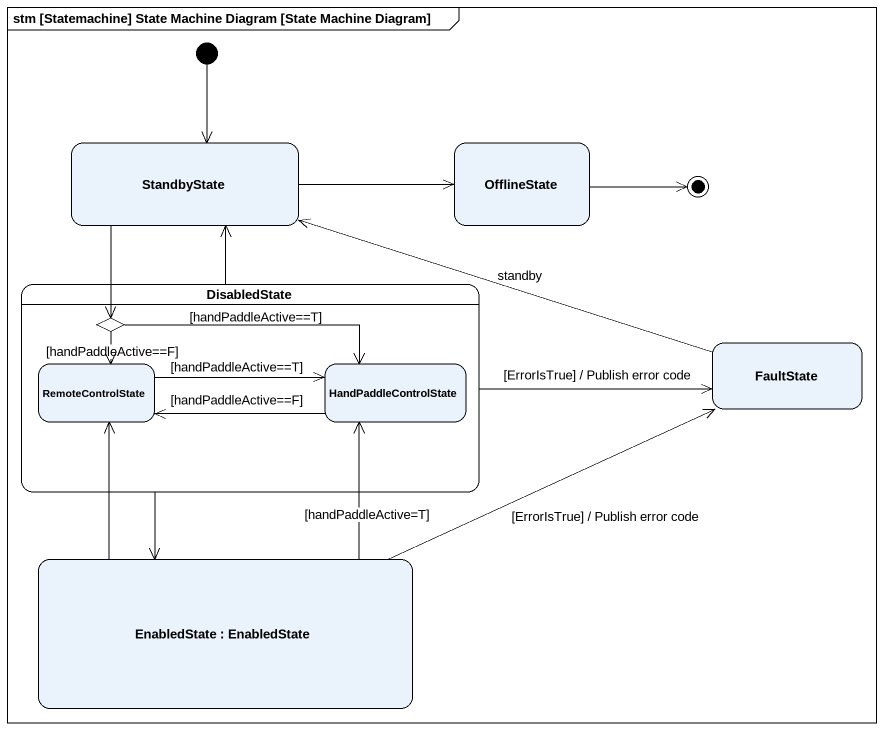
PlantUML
@startuml
mainframe stm [Statemachine] State Machine Diagram [State Machine Diagram]
hide empty description
state StandbyState
state OfflineState
state DisabledState {
  state choice1 <<choice>>
  state RemoteControlState
  state HandPaddleControlState
}
state FaultState
state "EnabledState : EnabledState" as EnabledState
[*] --> StandbyState
StandbyState -right-> OfflineState
StandbyState --> choice1
DisabledState -up-> StandbyState
DisabledState -right-> FaultState : [ErrorIsTrue] / Publish error code
DisabledState --> EnabledState
choice1 --> RemoteControlState : [handPaddleActive==F]
choice1 -right-> HandPaddleControlState : [handPaddleActive==T]
RemoteControlState -right-> HandPaddleControlState : [handPaddleActive==T]
HandPaddleControlState -left-> RemoteControlState : [handPaddleActive==F]
FaultState -left-> StandbyState : standby
EnabledState -up-> RemoteControlState
EnabledState -up-> HandPaddleControlState : [handPaddleActive=T]
EnabledState -right-> FaultState : [ErrorIsTrue] / Publish error code
OfflineState -right-> [*]
@enduml
